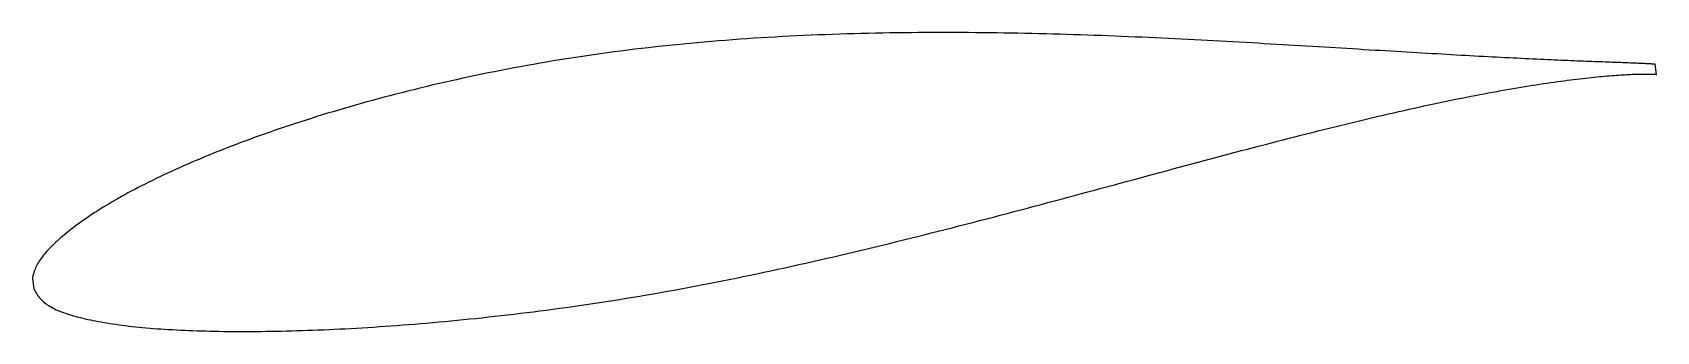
# Model space of a CAD drawing. Header units: metres. Extents: x -31.4 to 63.7, y -6.8 to 10.6.
import ezdxf

# ---------------------------------------------------------------- set-up
doc = ezdxf.new("R2010")
doc.units = ezdxf.units.M

msp = doc.modelspace()

# ---------------------------------------------------------------- linework, layer by layer
msp.add_lwpolyline([(63.617, 8.791), (63.615, 8.791), (63.61, 8.792), (63.6, 8.794), (63.587, 8.795), (63.57, 8.797), (63.55, 8.799), (63.526, 8.801), (63.498, 8.804), (63.466, 8.806), (63.431, 8.809), (63.392, 8.812), (63.349, 8.814), (63.303, 8.817), (63.253, 8.82), (63.199, 8.823), (63.142, 8.826), (63.081, 8.829), (63.016, 8.832), (62.948, 8.836), (62.876, 8.839), (62.8, 8.842), (62.721, 8.846), (62.638, 8.849), (62.552, 8.853), (62.462, 8.856), (62.368, 8.86), (62.271, 8.864), (62.17, 8.868), (62.066, 8.872), (61.958, 8.876), (61.846, 8.88), (61.731, 8.884), (61.612, 8.889), (61.49, 8.893), (61.364, 8.898), (61.235, 8.903), (61.102, 8.907), (60.966, 8.912), (60.826, 8.918), (60.683, 8.923), (60.536, 8.928), (60.386, 8.934), (60.232, 8.94), (60.075, 8.946), (59.914, 8.952), (59.75, 8.958), (59.583, 8.964), (59.412, 8.971), (59.238, 8.978), (59.06, 8.985), (58.879, 8.992), (58.695, 9), (58.507, 9.008), (58.316, 9.016), (58.121, 9.024), (57.924, 9.032), (57.723, 9.041), (57.519, 9.05), (57.311, 9.059), (57.101, 9.068), (56.887, 9.078), (56.67, 9.088), (56.449, 9.098), (56.226, 9.109), (55.999, 9.119), (55.769, 9.13), (55.536, 9.142), (55.3, 9.154), (55.061, 9.166), (54.819, 9.178), (54.574, 9.191), (54.325, 9.203), (54.074, 9.216), (53.82, 9.23), (53.562, 9.243), (53.302, 9.257), (53.039, 9.271), (52.773, 9.286), (52.504, 9.301), (52.232, 9.316), (51.957, 9.331), (51.68, 9.346), (51.399, 9.362), (51.116, 9.378), (50.83, 9.395), (50.541, 9.411), (50.25, 9.428), (49.956, 9.445), (49.659, 9.462), (49.359, 9.48), (49.057, 9.498), (48.753, 9.516), (48.445, 9.534), (48.135, 9.552), (47.823, 9.571), (47.508, 9.59), (47.191, 9.609), (46.871, 9.628), (46.548, 9.648), (46.224, 9.668), (45.896, 9.688), (45.567, 9.708), (45.235, 9.728), (44.901, 9.748), (44.565, 9.768), (44.226, 9.789), (43.885, 9.81), (43.542, 9.831), (43.196, 9.851), (42.849, 9.872), (42.499, 9.893), (42.148, 9.914), (41.794, 9.935), (41.438, 9.956), (41.08, 9.977), (40.721, 9.998), (40.359, 10.019), (39.995, 10.04), (39.63, 10.061), (39.262, 10.081), (38.893, 10.102), (38.522, 10.123), (38.149, 10.143), (37.775, 10.163), (37.399, 10.183), (37.021, 10.203), (36.641, 10.223), (36.26, 10.242), (35.878, 10.261), (35.493, 10.28), (35.107, 10.299), (34.72, 10.318), (34.332, 10.335), (33.941, 10.353), (33.55, 10.371), (33.157, 10.388), (32.763, 10.405), (32.367, 10.421), (31.97, 10.437), (31.572, 10.453), (31.173, 10.468), (30.773, 10.482), (30.371, 10.496), (29.968, 10.51), (29.565, 10.523), (29.16, 10.536), (28.754, 10.548), (28.347, 10.56), (27.94, 10.57), (27.531, 10.581), (27.122, 10.59), (26.712, 10.599), (26.3, 10.608), (25.889, 10.615), (25.476, 10.622), (25.063, 10.628), (24.649, 10.633), (24.234, 10.638), (23.819, 10.642), (23.404, 10.645), (22.987, 10.647), (22.571, 10.649), (22.153, 10.65), (21.736, 10.65), (21.318, 10.649), (20.899, 10.647), (20.481, 10.644), (20.061, 10.64), (19.642, 10.636), (19.223, 10.631), (18.803, 10.625), (18.383, 10.617), (17.963, 10.609), (17.543, 10.6), (17.123, 10.59), (16.702, 10.579), (16.282, 10.566), (15.862, 10.554), (15.442, 10.539), (15.022, 10.524), (14.602, 10.508), (14.183, 10.49), (13.763, 10.472), (13.344, 10.452), (12.925, 10.432), (12.506, 10.41), (12.088, 10.387), (11.67, 10.363), (11.253, 10.337), (10.836, 10.311), (10.419, 10.283), (10.003, 10.254), (9.588, 10.224), (9.173, 10.192), (8.759, 10.16), (8.345, 10.126), (7.932, 10.091), (7.52, 10.054), (7.109, 10.017), (6.698, 9.977), (6.288, 9.937), (5.879, 9.895), (5.471, 9.853), (5.064, 9.809), (4.657, 9.763), (4.252, 9.716), (3.848, 9.668), (3.445, 9.618), (3.043, 9.567), (2.641, 9.515), (2.242, 9.462), (1.843, 9.407), (1.445, 9.352), (1.049, 9.294), (0.653, 9.236), (0.26, 9.176), (-0.133, 9.114), (-0.524, 9.052), (-0.914, 8.989), (-1.302, 8.924), (-1.689, 8.857), (-2.075, 8.79), (-2.459, 8.721), (-2.842, 8.652), (-3.223, 8.581), (-3.602, 8.508), (-3.98, 8.435), (-4.356, 8.361), (-4.731, 8.285), (-5.104, 8.209), (-5.475, 8.132), (-5.845, 8.053), (-6.212, 7.974), (-6.578, 7.894), (-6.943, 7.812), (-7.305, 7.73), (-7.665, 7.647), (-8.024, 7.563), (-8.381, 7.478), (-8.736, 7.392), (-9.089, 7.306), (-9.44, 7.219), (-9.789, 7.131), (-10.136, 7.042), (-10.48, 6.953), (-10.823, 6.863), (-11.164, 6.772), (-11.502, 6.681), (-11.839, 6.589), (-12.173, 6.496), (-12.505, 6.403), (-12.835, 6.309), (-13.162, 6.214), (-13.488, 6.118), (-13.811, 6.022), (-14.131, 5.926), (-14.45, 5.829), (-14.766, 5.731), (-15.079, 5.633), (-15.39, 5.535), (-15.699, 5.436), (-16.005, 5.336), (-16.309, 5.236), (-16.61, 5.135), (-16.909, 5.034), (-17.205, 4.933), (-17.499, 4.831), (-17.79, 4.729), (-18.079, 4.626), (-18.364, 4.524), (-18.648, 4.421), (-18.928, 4.317), (-19.206, 4.213), (-19.481, 4.11), (-19.754, 4.005), (-20.023, 3.901), (-20.29, 3.797), (-20.554, 3.692), (-20.816, 3.587), (-21.074, 3.482), (-21.33, 3.377), (-21.583, 3.271), (-21.832, 3.166), (-22.079, 3.061), (-22.324, 2.955), (-22.565, 2.849), (-22.803, 2.744), (-23.038, 2.638), (-23.271, 2.532), (-23.5, 2.426), (-23.726, 2.321), (-23.95, 2.215), (-24.17, 2.11), (-24.387, 2.004), (-24.601, 1.899), (-24.812, 1.793), (-25.02, 1.688), (-25.225, 1.583), (-25.426, 1.478), (-25.625, 1.373), (-25.82, 1.268), (-26.012, 1.164), (-26.201, 1.059), (-26.387, 0.955), (-26.569, 0.851), (-26.748, 0.747), (-26.924, 0.643), (-27.097, 0.539), (-27.266, 0.436), (-27.432, 0.333), (-27.595, 0.23), (-27.755, 0.128), (-27.911, 0.026), (-28.064, -0.076), (-28.213, -0.177), (-28.359, -0.278), (-28.502, -0.379), (-28.642, -0.478), (-28.778, -0.577), (-28.911, -0.675), (-29.04, -0.773), (-29.166, -0.87), (-29.289, -0.966), (-29.408, -1.061), (-29.524, -1.156), (-29.636, -1.25), (-29.746, -1.343), (-29.851, -1.435), (-29.954, -1.526), (-30.052, -1.616), (-30.148, -1.706), (-30.24, -1.795), (-30.328, -1.883), (-30.413, -1.97), (-30.494, -2.057), (-30.572, -2.142), (-30.647, -2.228), (-30.718, -2.312), (-30.785, -2.396), (-30.849, -2.479), (-30.909, -2.561), (-30.966, -2.642), (-31.02, -2.723), (-31.069, -2.803), (-31.116, -2.881), (-31.158, -2.959), (-31.198, -3.035), (-31.234, -3.11), (-31.266, -3.184), (-31.295, -3.255), (-31.32, -3.325), (-31.343, -3.392), (-31.361, -3.457), (-31.377, -3.518), (-31.39, -3.574), (-31.4, -3.625), (-31.407, -3.668), (-31.411, -3.701), (-31.414, -3.723), (-31.334, -4.33), (-31.331, -4.334), (-31.324, -4.348), (-31.312, -4.371), (-31.294, -4.403), (-31.272, -4.449), (-31.244, -4.501), (-31.213, -4.558), (-31.177, -4.618), (-31.138, -4.68), (-31.094, -4.741), (-31.047, -4.803), (-30.997, -4.864), (-30.943, -4.924), (-30.885, -4.984), (-30.824, -5.042), (-30.759, -5.099), (-30.691, -5.155), (-30.62, -5.209), (-30.545, -5.262), (-30.466, -5.314), (-30.384, -5.365), (-30.299, -5.414), (-30.21, -5.462), (-30.118, -5.509), (-30.022, -5.555), (-29.923, -5.6), (-29.82, -5.643), (-29.714, -5.685), (-29.605, -5.726), (-29.492, -5.766), (-29.376, -5.805), (-29.256, -5.843), (-29.133, -5.88), (-29.006, -5.916), (-28.877, -5.952), (-28.743, -5.987), (-28.606, -6.021), (-28.466, -6.054), (-28.323, -6.087), (-28.176, -6.119), (-28.025, -6.151), (-27.872, -6.182), (-27.715, -6.213), (-27.554, -6.243), (-27.39, -6.273), (-27.223, -6.301), (-27.053, -6.33), (-26.879, -6.357), (-26.702, -6.384), (-26.522, -6.411), (-26.338, -6.436), (-26.152, -6.461), (-25.962, -6.485), (-25.769, -6.509), (-25.572, -6.531), (-25.373, -6.553), (-25.17, -6.573), (-24.965, -6.593), (-24.756, -6.612), (-24.544, -6.631), (-24.329, -6.648), (-24.111, -6.665), (-23.89, -6.68), (-23.666, -6.695), (-23.439, -6.709), (-23.209, -6.723), (-22.976, -6.735), (-22.74, -6.747), (-22.501, -6.758), (-22.259, -6.768), (-22.014, -6.777), (-21.766, -6.786), (-21.515, -6.794), (-21.262, -6.801), (-21.006, -6.807), (-20.747, -6.813), (-20.485, -6.817), (-20.22, -6.821), (-19.953, -6.824), (-19.682, -6.826), (-19.41, -6.828), (-19.134, -6.828), (-18.856, -6.828), (-18.575, -6.827), (-18.291, -6.825), (-18.005, -6.823), (-17.717, -6.819), (-17.425, -6.815), (-17.131, -6.81), (-16.835, -6.804), (-16.536, -6.797), (-16.235, -6.79), (-15.931, -6.781), (-15.625, -6.772), (-15.317, -6.761), (-15.006, -6.751), (-14.693, -6.739), (-14.377, -6.726), (-14.059, -6.712), (-13.739, -6.697), (-13.417, -6.682), (-13.092, -6.665), (-12.765, -6.648), (-12.436, -6.629), (-12.105, -6.61), (-11.772, -6.59), (-11.437, -6.568), (-11.099, -6.546), (-10.76, -6.523), (-10.419, -6.499), (-10.075, -6.474), (-9.73, -6.448), (-9.383, -6.421), (-9.033, -6.393), (-8.682, -6.364), (-8.33, -6.335), (-7.975, -6.304), (-7.618, -6.272), (-7.26, -6.239), (-6.9, -6.205), (-6.538, -6.17), (-6.175, -6.135), (-5.81, -6.098), (-5.443, -6.061), (-5.075, -6.022), (-4.705, -5.982), (-4.334, -5.942), (-3.961, -5.9), (-3.586, -5.857), (-3.211, -5.813), (-2.834, -5.768), (-2.455, -5.721), (-2.075, -5.674), (-1.694, -5.626), (-1.311, -5.576), (-0.928, -5.526), (-0.543, -5.474), (-0.157, -5.421), (0.231, -5.366), (0.619, -5.311), (1.009, -5.254), (1.399, -5.196), (1.791, -5.136), (2.184, -5.076), (2.577, -5.015), (2.972, -4.952), (3.367, -4.888), (3.764, -4.823), (4.161, -4.756), (4.559, -4.688), (4.958, -4.619), (5.357, -4.549), (5.758, -4.478), (6.159, -4.406), (6.56, -4.332), (6.963, -4.258), (7.366, -4.182), (7.769, -4.105), (8.173, -4.027), (8.578, -3.948), (8.983, -3.868), (9.389, -3.786), (9.795, -3.704), (10.201, -3.621), (10.608, -3.536), (11.015, -3.451), (11.422, -3.365), (11.83, -3.278), (12.238, -3.19), (12.646, -3.101), (13.055, -3.011), (13.464, -2.921), (13.872, -2.829), (14.281, -2.737), (14.69, -2.644), (15.099, -2.55), (15.508, -2.456), (15.917, -2.361), (16.327, -2.265), (16.736, -2.168), (17.144, -2.071), (17.553, -1.973), (17.962, -1.875), (18.37, -1.776), (18.779, -1.677), (19.187, -1.577), (19.594, -1.476), (20.002, -1.375), (20.409, -1.274), (20.816, -1.172), (21.223, -1.07), (21.629, -0.968), (22.034, -0.865), (22.439, -0.762), (22.844, -0.658), (23.248, -0.555), (23.652, -0.451), (24.055, -0.347), (24.457, -0.242), (24.859, -0.138), (25.26, -0.033), (25.661, 0.072), (26.061, 0.177), (26.46, 0.282), (26.858, 0.387), (27.255, 0.492), (27.652, 0.597), (28.048, 0.703), (28.442, 0.808), (28.836, 0.913), (29.229, 1.019), (29.621, 1.124), (30.012, 1.229), (30.402, 1.334), (30.791, 1.438), (31.179, 1.543), (31.566, 1.647), (31.951, 1.751), (32.336, 1.855), (32.719, 1.958), (33.101, 2.061), (33.482, 2.164), (33.861, 2.266), (34.239, 2.368), (34.616, 2.47), (34.992, 2.571), (35.366, 2.672), (35.739, 2.772), (36.11, 2.872), (36.48, 2.971), (36.848, 3.07), (37.215, 3.168), (37.581, 3.265), (37.944, 3.362), (38.307, 3.459), (38.667, 3.554), (39.026, 3.649), (39.383, 3.743), (39.739, 3.837), (40.093, 3.929), (40.445, 4.021), (40.795, 4.113), (41.144, 4.203), (41.491, 4.293), (41.836, 4.382), (42.179, 4.47), (42.52, 4.557), (42.859, 4.643), (43.196, 4.729), (43.532, 4.813), (43.865, 4.897), (44.197, 4.98), (44.526, 5.061), (44.853, 5.142), (45.178, 5.222), (45.501, 5.301), (45.822, 5.378), (46.141, 5.455), (46.458, 5.531), (46.772, 5.606), (47.084, 5.679), (47.394, 5.752), (47.702, 5.823), (48.007, 5.894), (48.31, 5.963), (48.611, 6.032), (48.909, 6.099), (49.205, 6.165), (49.499, 6.23), (49.79, 6.294), (50.078, 6.357), (50.364, 6.418), (50.648, 6.479), (50.929, 6.539), (51.208, 6.597), (51.484, 6.654), (51.757, 6.711), (52.028, 6.766), (52.296, 6.82), (52.562, 6.872), (52.825, 6.924), (53.085, 6.975), (53.342, 7.024), (53.597, 7.072), (53.849, 7.119), (54.098, 7.166), (54.345, 7.211), (54.588, 7.254), (54.829, 7.297), (55.067, 7.339), (55.302, 7.38), (55.534, 7.419), (55.764, 7.458), (55.99, 7.495), (56.214, 7.531), (56.434, 7.566), (56.651, 7.6), (56.866, 7.633), (57.077, 7.665), (57.286, 7.696), (57.491, 7.726), (57.694, 7.755), (57.893, 7.783), (58.089, 7.809), (58.282, 7.835), (58.472, 7.86), (58.659, 7.884), (58.842, 7.907), (59.023, 7.929), (59.2, 7.95), (59.374, 7.97), (59.544, 7.989), (59.712, 8.008), (59.876, 8.025), (60.037, 8.042), (60.195, 8.057), (60.349, 8.072), (60.5, 8.086), (60.648, 8.1), (60.792, 8.112), (60.933, 8.124), (61.071, 8.135), (61.205, 8.145), (61.336, 8.155), (61.464, 8.164), (61.588, 8.172), (61.708, 8.179), (61.825, 8.186), (61.939, 8.192), (62.049, 8.198), (62.156, 8.203), (62.259, 8.207), (62.359, 8.211), (62.455, 8.215), (62.548, 8.217), (62.638, 8.22), (62.723, 8.222), (62.805, 8.223), (62.884, 8.224), (62.959, 8.225), (63.03, 8.225), (63.098, 8.225), (63.162, 8.224), (63.223, 8.224), (63.28, 8.223), (63.334, 8.221), (63.383, 8.22), (63.43, 8.218), (63.472, 8.216), (63.511, 8.214), (63.546, 8.212), (63.578, 8.21), (63.606, 8.208), (63.63, 8.206), (63.65, 8.204), (63.667, 8.202), (63.68, 8.2), (63.69, 8.199), (63.695, 8.198), (63.697, 8.197)], close=True)

doc.saveas('drawing.dxf')
